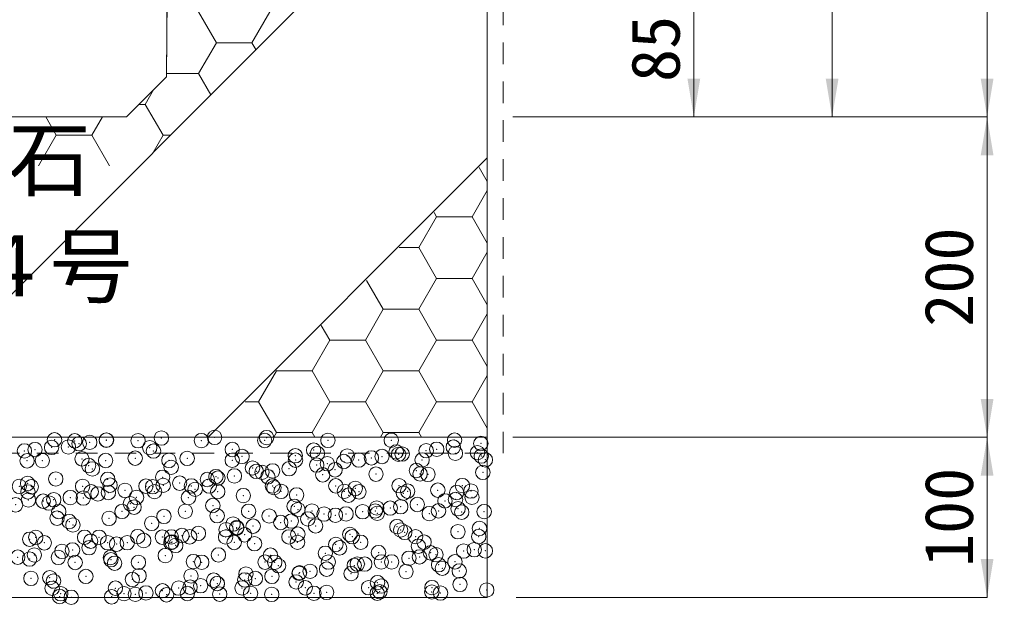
# Model space of a CAD drawing. Units: millimetres at full size. Extents: x 190759 to 276146, y -52712 to -16236.
# Drawn here: x 214766 to 215375, y -22521 to -22155 of the extents above; entities that cross this region are included whole.
import ezdxf
from ezdxf.enums import TextEntityAlignment as Align

# ---------------------------------------------------------------- set-up
doc = ezdxf.new("R2010")
doc.units = ezdxf.units.MM
doc.header["$LTSCALE"] = 18
doc.header["$PDMODE"] = 32
doc.header["$PDSIZE"] = 9
doc.linetypes.add('USER1', pattern=[1.35, 0.75, -0.6])
for name, color, linetype, lineweight in [('0_2', 7, 'Continuous', 5), ('寸法線', 7, 'Continuous', 9), ('本体', 2, 'Continuous', 13), ('補助線', 8, 'Continuous', 13), ('ﾊｯﾁﾝｸﾞ', 7, 'Continuous', 5)]:
    doc.layers.add(name, color=color, linetype=linetype, lineweight=lineweight)
doc.styles.add('ＭＳ ゴシック', font='')
doc.styles.get('ＭＳ ゴシック').set_extended_font_data('MS Gothic')

# ---------------------------------------------------------------- blocks, each defined once
blk = doc.blocks.new('filled_arrow')
at = {"color": 0, "linetype": 'Continuous', "lineweight": -2}
blk.add_solid([(7.5, 1.25), (0, 0), (7.5, -1.25)], dxfattribs=at)

msp = doc.modelspace()

# ---------------------------------------------------------------- linework, layer by layer
at = {"layer": '寸法線'}
for p, q in [((215370.54, -22216.27), (215370.54, -21231.27)), ((215273.68, -22216.27), (215273.68, -21666.31)), ((215187.28, -22216.27), (215187.28, -22131.27)), ((215074.2, -22216.27), (215370.54, -22216.27)), ((215074.2, -22216.27), (215273.68, -22216.27)), ((215074.2, -22216.27), (215187.28, -22216.27)), ((215074.2, -22216.27), (215370.54, -22216.27)), ((215370.54, -22416.27), (215370.54, -22216.27)), ((215074.2, -22416.27), (215370.54, -22416.27)), ((215074.2, -22416.27), (215370.54, -22416.27)), ((215370.54, -22516.27), (215370.54, -22416.27)), ((215076.2, -22516.27), (215370.54, -22516.27))]:
    msp.add_line(p, q, dxfattribs=at)
at = {"layer": '本体'}
for p, q in [((214857.75, -22191.23), (214862.7, -21541.27)), ((214832.7, -22216.27), (214857.75, -22191.23)), ((214477.7, -22216.27), (214832.7, -22216.27))]:
    msp.add_line(p, q, dxfattribs=at)
at = {"layer": '補助線'}
for p, q in [((215058.2, -22029.66), (214671.6, -22416.27)), ((215058.2, -22241.8), (214883.73, -22416.27))]:
    msp.add_line(p, q, dxfattribs=at)
msp.add_lwpolyline([(214448.66, -21666.31), (214452.66, -22191.22), (214477.7, -22216.27), (214832.7, -22216.27), (214857.75, -22191.23), (214861.75, -21666.31), (215058.2, -21666.31), (215058.2, -22416.27), (214252.21, -22416.27), (214252.21, -21666.31)], close=True, dxfattribs=at)
at = {"layer": 'ﾊｯﾁﾝｸﾞ'}
for p, q in [((214888.95, -22169.97), (214877.84, -22150.72)), ((214911.18, -22169.97), (214922.29, -22150.72)), ((214877.84, -22189.21), (214888.95, -22169.97)), ((214888.95, -22169.97), (214911.18, -22169.97)), ((214913.64, -22174.23), (214911.18, -22169.97)), ((214857.76, -22189.21), (214877.84, -22189.21)), ((214885.46, -22202.41), (214877.84, -22189.21)), ((214844.5, -22208.46), (214849.95, -22199.02)), ((214840.51, -22208.46), (214844.5, -22208.46)), ((214855.61, -22227.71), (214844.5, -22208.46)), ((214788.94, -22227.71), (214782.33, -22216.27)), ((214811.16, -22227.71), (214817.77, -22216.27)), ((214777.89, -22246.84), (214788.94, -22227.71)), ((214788.94, -22227.71), (214811.16, -22227.71)), ((214822.21, -22246.84), (214811.16, -22227.71)), ((214849.4, -22238.46), (214855.61, -22227.71)), ((214855.61, -22227.71), (214860.16, -22227.71)), ((215058.2, -22256.56), (215053.16, -22247.83)), ((215048.71, -22278.62), (215058.2, -22262.18)), ((215015.38, -22297.87), (215026.49, -22278.62)), ((215026.49, -22278.62), (215024.98, -22276.01)), ((215026.49, -22278.62), (215048.71, -22278.62)), ((215058.2, -22295.06), (215048.71, -22278.62)), ((215003.13, -22297.87), (215015.38, -22297.87)), ((215026.49, -22317.12), (215015.38, -22297.87)), ((215048.71, -22317.12), (215058.2, -22300.68)), ((215015.38, -22336.36), (215026.49, -22317.12)), ((215026.49, -22317.12), (215048.71, -22317.12)), ((215058.2, -22333.55), (215048.71, -22317.12)), ((214993.15, -22336.36), (214982.71, -22318.28)), ((214982.04, -22355.61), (214993.15, -22336.36)), ((214993.15, -22336.36), (215015.38, -22336.36)), ((215026.49, -22355.61), (215015.38, -22336.36)), ((215048.71, -22355.61), (215058.2, -22339.17)), ((214959.81, -22355.61), (214954.53, -22346.46)), ((214948.7, -22374.86), (214959.81, -22355.61)), ((214959.81, -22355.61), (214982.04, -22355.61)), ((214993.15, -22374.86), (214982.04, -22355.61)), ((215015.38, -22374.86), (215026.49, -22355.61)), ((215026.49, -22355.61), (215048.71, -22355.61)), ((215058.2, -22372.05), (215048.71, -22355.61)), ((214915.36, -22394.11), (214926.48, -22374.86)), ((214926.48, -22374.86), (214926.35, -22374.65)), ((214926.48, -22374.86), (214948.7, -22374.86)), ((214959.81, -22394.11), (214948.7, -22374.86)), ((214982.04, -22394.11), (214993.15, -22374.86)), ((214993.15, -22374.86), (215015.38, -22374.86)), ((215026.49, -22394.11), (215015.38, -22374.86)), ((215048.71, -22394.11), (215058.2, -22377.67)), ((214906.89, -22394.11), (214915.36, -22394.11)), ((214926.48, -22413.35), (214915.36, -22394.11)), ((214948.7, -22413.35), (214959.81, -22394.11)), ((214959.81, -22394.11), (214982.04, -22394.11)), ((214993.15, -22413.35), (214982.04, -22394.11)), ((215015.38, -22413.35), (215026.49, -22394.11)), ((215026.49, -22394.11), (215048.71, -22394.11)), ((215058.2, -22410.54), (215048.71, -22394.11)), ((214924.79, -22416.27), (214926.48, -22413.35)), ((214926.48, -22413.35), (214948.7, -22413.35)), ((214950.38, -22416.27), (214948.7, -22413.35)), ((214991.47, -22416.27), (214993.15, -22413.35)), ((214993.15, -22413.35), (215015.38, -22413.35)), ((215017.06, -22416.27), (215015.38, -22413.35)), ((215058.14, -22416.27), (215058.2, -22416.16))]:
    msp.add_line(p, q, dxfattribs=at)
at = {"layer": 'ﾊｯﾁﾝｸﾞ', "linetype": 'USER1', "lineweight": 9}
msp.add_lwpolyline([(214448.58, -21656.31), (214242.21, -21656.31), (214242.21, -22426.27), (215068.2, -22426.27), (215068.2, -21656.31), (214861.83, -21656.31)], dxfattribs=at)
at = {"layer": 'ﾊｯﾁﾝｸﾞ', "lineweight": 20}
msp.add_lwpolyline([(214448.66, -21666.31), (214252.21, -21666.31), (214252.21, -22416.27), (215058.2, -22416.27), (215058.2, -21666.31), (214861.75, -21666.31)], dxfattribs=at)
msp.add_lwpolyline([(214252.21, -22416.27), (215058.2, -22416.27), (215058.2, -22516.27), (214252.21, -22516.27)], close=True, dxfattribs=at)
at = {"layer": 'ﾊｯﾁﾝｸﾞ'}
for p in [(214787.81, -22417.83), (214800.47, -22418.49), (214809.81, -22419.43), (214820.14, -22418.07), (214820.29, -22417.98), (214840.02, -22418.41), (214854.6, -22416.75), (214879.57, -22418.34), (214887.84, -22416.32), (214919.12, -22418.27), (214920.33, -22416.48), (214958.67, -22418.2), (214998.22, -22418.13), (215037.77, -22418.05), (214769.02, -22424.8), (214775.63, -22423.93), (214785.95, -22422.57), (214796.5, -22422.32), (214803.2, -22420.3), (214847.32, -22422.75), (214849.66, -22424.9), (214898.89, -22423.88), (214949.71, -22424.31), (215001.28, -22425.44), (215020.03, -22424.64), (215026.64, -22423.77), (215036.96, -22422.41), (215052.09, -22425.87), (215054.21, -22420.14), (214770.68, -22430.97), (214780.2, -22430.84), (214804.98, -22429.74), (214819.75, -22430.77), (214838.22, -22429.31), (214859.3, -22430.7), (214870.71, -22429.47), (214898.85, -22430.62), (214905.01, -22428.23), (214938.26, -22427.81), (214938.4, -22430.55), (214952.05, -22426.46), (214968.59, -22431.41), (214970.74, -22427.96), (214977.95, -22430.48), (214985.84, -22429.14), (214992.45, -22428.27), (215002.78, -22426.91), (215005.04, -22426.73), (215017.5, -22430.41), (215038.29, -22426.3), (215054.44, -22428.02), (215057.05, -22430.34), (214809.14, -22433.9), (214811.49, -22436.05), (214860.71, -22435.02), (214911.53, -22435.46), (214913.87, -22437.6), (214917.47, -22438.14), (214924.08, -22437.27), (214934.41, -22435.91), (214951.66, -22433.64), (214958.27, -22432.77), (214963.1, -22436.58), (215013.92, -22437.02), (215055.46, -22438.21), (214788.61, -22442.3), (214821.09, -22442.45), (214855.4, -22441.22), (214883.28, -22442.64), (214888.64, -22440.79), (214889.89, -22441.77), (214900.22, -22440.41), (214921.13, -22440.95), (214955.43, -22439.71), (214988.67, -22439.29), (215016.26, -22439.16), (215021.16, -22439.45), (214765.82, -22446.95), (214770.97, -22445.05), (214771.18, -22450.36), (214773.31, -22447.19), (214805.37, -22446.88), (214810.72, -22450.29), (214822.53, -22446.17), (214831.85, -22449.42), (214844.92, -22446.8), (214849.1, -22447.14), (214850.27, -22450.22), (214855.71, -22446.27), (214866.03, -22444.91), (214873.35, -22446.61), (214875.69, -22448.75), (214884.47, -22446.73), (214889.82, -22450.14), (214924.02, -22446.66), (214924.92, -22447.73), (214929.37, -22450.07), (214963.57, -22446.59), (214968.92, -22450), (214975.74, -22448.17), (214978.08, -22450.31), (215003.12, -22446.52), (215008.47, -22449.93), (215027.31, -22449.29), (215042.67, -22446.44), (215048.02, -22449.86), (214771.48, -22455.44), (214780.73, -22456.15), (214787.34, -22455.27), (214797.66, -22453.92), (214805.78, -22454.21), (214814.91, -22451.64), (214821.52, -22450.77), (214839.02, -22453.78), (214871.51, -22453.94), (214905.81, -22452.7), (214939.06, -22452.28), (214971.54, -22452.43), (215005.84, -22451.2), (215031.74, -22455.98), (215038.35, -22455.11), (215039.09, -22450.77), (215048.67, -22453.75), (214763.48, -22458.42), (214784.36, -22457.32), (214830, -22462.57), (214835.17, -22457.75), (214837.52, -22459.9), (214869.55, -22462.5), (214886.74, -22458.88), (214909.1, -22462.43), (214937.56, -22459.31), (214939.9, -22461.46), (214948.65, -22462.35), (214988.2, -22462.28), (214989.13, -22460.43), (214997.55, -22460.48), (215004.16, -22459.61), (215014.49, -22458.25), (215027.75, -22462.21), (215039.95, -22460.87), (214789.41, -22466.77), (214790.46, -22462.64), (214821.89, -22466.93), (214856.2, -22465.69), (214889.44, -22465.27), (214921.93, -22465.42), (214935.79, -22468.61), (214946.11, -22467.25), (214956.23, -22464.19), (214963.36, -22464.98), (214969.98, -22464.11), (214980.3, -22462.75), (214989.47, -22463.76), (215021.96, -22463.92), (215042.29, -22463.02), (215056.26, -22462.68), (214797, -22468.9), (214799.34, -22471.04), (214848.56, -22470.02), (214894.99, -22473.98), (214899.38, -22470.46), (214901.6, -22473.11), (214901.72, -22472.6), (214911.93, -22471.75), (214929.18, -22469.48), (214950.95, -22471.58), (215001.77, -22472.02), (215004.11, -22474.16), (215053.34, -22473.14), (214772.28, -22479.91), (214776.08, -22478.75), (214806.58, -22478.68), (214815.63, -22478.68), (214839.82, -22478.25), (214843.56, -22480.76), (214855.18, -22478.61), (214860.81, -22478.48), (214867.42, -22477.61), (214872.31, -22478.41), (214877.74, -22476.26), (214894.73, -22478.53), (214906.61, -22477.17), (214934.28, -22478.46), (214939.86, -22476.75), (214972.34, -22476.9), (214973.82, -22478.39), (215006.64, -22475.67), (215013.37, -22478.32), (215039.89, -22475.24), (215052.92, -22478.25), (214781.43, -22482.16), (214799.05, -22486.62), (214809.37, -22485.26), (214810.39, -22481.17), (214820.98, -22482.09), (214826.62, -22482.99), (214833.23, -22482.11), (214860.53, -22482.02), (214861.21, -22481.6), (214863.55, -22483.75), (214900.08, -22481.95), (214912.77, -22482.73), (214939.63, -22481.87), (214963.59, -22483.16), (214965.93, -22485.31), (214979.18, -22481.8), (215015.16, -22484.29), (215018.73, -22481.73), (215050.06, -22486.45), (214764.86, -22491.12), (214772.21, -22492.31), (214775.19, -22489.76), (214790.21, -22491.24), (214792.44, -22487.49), (214822.69, -22491.4), (214823.03, -22492.75), (214857, -22490.16), (214890.24, -22489.74), (214922.73, -22489.89), (214957.03, -22488.66), (214990.27, -22488.23), (215009.26, -22491.82), (215015.87, -22490.95), (215022.76, -22488.39), (215026.19, -22489.59), (215043.44, -22487.32), (215057.06, -22487.15), (214800.71, -22494.44), (214825.37, -22494.9), (214840.26, -22494.37), (214874.59, -22493.87), (214879.81, -22494.3), (214919.36, -22494.23), (214925.41, -22494.31), (214927.75, -22496.46), (214957.82, -22498.59), (214958.91, -22494.16), (214975.07, -22496.32), (214976.98, -22495.43), (214981.68, -22495.45), (214992.01, -22494.09), (214998.46, -22494.08), (215027.8, -22495.87), (215030.14, -22498.02), (215038.01, -22494.01), (214773.08, -22504.38), (214784.85, -22503.9), (214807.38, -22503.15), (214836.42, -22505.02), (214840.62, -22502.72), (214873.11, -22502.88), (214907.41, -22501.64), (214913.31, -22504.45), (214923.64, -22503.1), (214940.66, -22501.22), (214940.89, -22500.82), (214947.5, -22499.95), (214973.14, -22501.38), (215007.44, -22500.14), (215040.69, -22499.72), (214786.33, -22510.55), (214787.19, -22506.04), (214825.88, -22510.48), (214865.43, -22510.41), (214872.52, -22509.83), (214879.13, -22508.95), (214887.24, -22505.46), (214889.45, -22507.6), (214889.58, -22507.6), (214904.98, -22510.34), (214906.7, -22505.32), (214938.8, -22506.58), (214944.53, -22510.26), (214984.08, -22510.19), (214989.62, -22507.02), (214991.96, -22509.16), (215023.63, -22510.12), (215041.19, -22508.14), (214791.01, -22515.71), (214791.69, -22513.96), (214798.24, -22516.17), (214823.49, -22515.87), (214831.24, -22513.89), (214838.33, -22514.33), (214844.94, -22513.46), (214855.27, -22512.1), (214857.8, -22514.63), (214870.79, -22513.82), (214891.04, -22514.21), (214910.34, -22513.75), (214923.53, -22514.36), (214949.89, -22513.68), (214957.83, -22513.13), (214989.44, -22513.6), (214991.07, -22512.7), (215023.56, -22512.86), (215028.99, -22513.53), (215057.86, -22511.62)]:
    msp.add_point(p, dxfattribs=at)

# ---------------------------------------------------------------- block references
at = {"layer": '寸法線', "xscale": 3.2, "yscale": 3.2}
for p, rotation in [((215187.28, -22216.27), 90), ((215273.68, -22216.27), 90), ((215370.54, -22216.27), 90), ((215370.54, -22216.27), 270), ((215370.54, -22416.27), 90), ((215370.54, -22416.27), 270), ((215370.54, -22516.27), 90)]:
    msp.add_blockref('filled_arrow', p, dxfattribs=dict(at, rotation=rotation))

# ---------------------------------------------------------------- texts
at = {"layer": '0_2', "style": 'ＭＳ ゴシック'}
for s, p in [('\u3000単粒度砕石', (214499.8, -22223.7)), ('（３号又は４号', (214473.9, -22290.37))]:
    msp.add_text(s, height=37.98, dxfattribs=at).set_placement(p, align=Align.TOP_LEFT)
at = {"layer": '寸法線', "style": 'ＭＳ ゴシック'}
for s, p in [('85', (215163.28, -22173.77)), ('200', (215346.54, -22316.27)), ('100', (215346.54, -22466.27))]:
    msp.add_text(s, height=30.38, rotation=90, dxfattribs=at).set_placement(p, align=Align.MIDDLE_CENTER)

doc.saveas('drawing.dxf')
